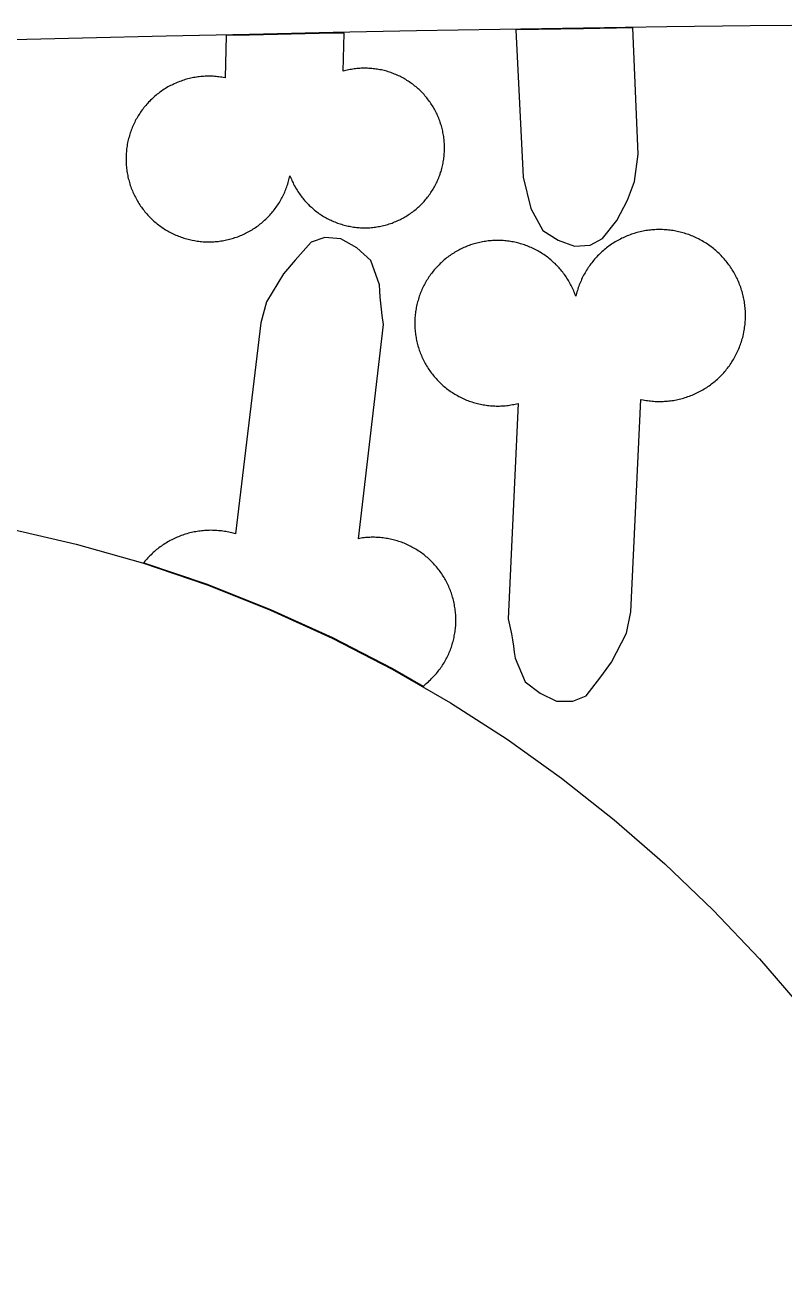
# Model space of a CAD drawing. Extents: x -246 to 246, y -104 to 199.
# Drawn here: x 161.62 to 173.39, y 100.11 to 119.49 of the extents above; entities that cross this region are included whole.
import ezdxf

# ---------------------------------------------------------------- set-up
doc = ezdxf.new("R2010")
doc.units = 0
doc.layers.add('Add_Red', color=1, linetype='Continuous')
doc.layers.add('Outline_Red', color=1, linetype='Continuous')

msp = doc.modelspace()

# ---------------------------------------------------------------- linework, layer by layer
at = {"layer": 'Add_Red'}
for points in [[(170.39, 116.079), (170.579, 116.179), (170.8, 116.46), (170.967, 116.776), (171.075, 117.064), (171.134, 117.488), (171.052, 119.445), (170.283, 119.433), (169.237, 119.416), (169.35, 117.132), (169.47, 116.644), (169.654, 116.306), (169.893, 116.156), (170.147, 116.06), (170.39, 116.079)], [(164.505, 116.128), (164.527, 116.129), (164.55, 116.13), (164.572, 116.132), (164.594, 116.134), (164.617, 116.136), (164.639, 116.139), (164.661, 116.142), (164.683, 116.145), (164.705, 116.149), (164.727, 116.153), (164.749, 116.158), (164.771, 116.163), (164.793, 116.168), (164.815, 116.174), (164.836, 116.18), (164.858, 116.187), (164.879, 116.194), (164.9, 116.201), (164.921, 116.208), (164.942, 116.216), (164.963, 116.225), (164.983, 116.234), (165.004, 116.243), (165.024, 116.252), (165.044, 116.262), (165.064, 116.272), (165.084, 116.283), (165.104, 116.293), (165.123, 116.305), (165.143, 116.316), (165.162, 116.328), (165.18, 116.34), (165.199, 116.353), (165.217, 116.365), (165.236, 116.379), (165.253, 116.392), (165.271, 116.406), (165.289, 116.42), (165.306, 116.434), (165.323, 116.449), (165.339, 116.464), (165.356, 116.479), (165.372, 116.495), (165.388, 116.511), (165.403, 116.527), (165.419, 116.543), (165.434, 116.56), (165.448, 116.577), (165.463, 116.594), (165.477, 116.611), (165.491, 116.629), (165.504, 116.647), (165.518, 116.665), (165.53, 116.683), (165.543, 116.702), (165.555, 116.72), (165.567, 116.739), (165.579, 116.759), (165.59, 116.778), (165.601, 116.798), (165.611, 116.817), (165.622, 116.837), (165.631, 116.858), (165.641, 116.878), (165.65, 116.898), (165.659, 116.919), (165.667, 116.94), (165.675, 116.961), (165.683, 116.982), (165.69, 117.003), (165.697, 117.024), (165.704, 117.046), (165.71, 117.067), (165.716, 117.089), (165.721, 117.11), (165.726, 117.132), (165.731, 117.154), (165.745, 117.119), (165.753, 117.1), (165.762, 117.08), (165.77, 117.06), (165.78, 117.041), (165.789, 117.021), (165.799, 117.002), (165.81, 116.983), (165.82, 116.964), (165.831, 116.946), (165.843, 116.927), (165.854, 116.909), (165.866, 116.891), (165.878, 116.873), (165.891, 116.856), (165.904, 116.838), (165.917, 116.821), (165.93, 116.804), (165.944, 116.788), (165.958, 116.771), (165.972, 116.755), (165.987, 116.739), (166.002, 116.724), (166.017, 116.708), (166.032, 116.693), (166.048, 116.678), (166.064, 116.664), (166.08, 116.649), (166.096, 116.635), (166.113, 116.621), (166.13, 116.608), (166.147, 116.595), (166.164, 116.582), (166.182, 116.57), (166.2, 116.557), (166.218, 116.545), (166.236, 116.534), (166.254, 116.523), (166.273, 116.512), (166.292, 116.501), (166.311, 116.491), (166.33, 116.481), (166.349, 116.471), (166.369, 116.462), (166.388, 116.453), (166.408, 116.444), (166.428, 116.436), (166.448, 116.428), (166.469, 116.42), (166.489, 116.413), (166.509, 116.406), (166.53, 116.4), (166.551, 116.394), (166.571, 116.388), (166.592, 116.383), (166.613, 116.378), (166.634, 116.373), (166.656, 116.369), (166.677, 116.365), (166.698, 116.361), (166.719, 116.358), (166.741, 116.355), (166.762, 116.353), (166.784, 116.351), (166.805, 116.349), (166.827, 116.348), (166.848, 116.347), (166.87, 116.346), (166.892, 116.346), (166.929, 116.346), (166.951, 116.347), (166.972, 116.348), (166.994, 116.35), (167.015, 116.352), (167.037, 116.354), (167.058, 116.357), (167.079, 116.36), (167.101, 116.364), (167.122, 116.367), (167.143, 116.372), (167.164, 116.376), (167.185, 116.381), (167.206, 116.387), (167.227, 116.392), (167.248, 116.398), (167.268, 116.405), (167.289, 116.411), (167.315, 116.42), (167.335, 116.428), (167.355, 116.436), (167.375, 116.444), (167.395, 116.453), (167.414, 116.462), (167.434, 116.471), (167.453, 116.481), (167.472, 116.491), (167.491, 116.501), (167.51, 116.512), (167.529, 116.523), (167.547, 116.534), (167.565, 116.545), (167.583, 116.557), (167.601, 116.57), (167.619, 116.582), (167.636, 116.595), (167.653, 116.608), (167.67, 116.621), (167.687, 116.635), (167.703, 116.649), (167.719, 116.664), (167.735, 116.678), (167.751, 116.693), (167.766, 116.708), (167.781, 116.724), (167.796, 116.739), (167.811, 116.755), (167.825, 116.771), (167.839, 116.788), (167.853, 116.804), (167.866, 116.821), (167.88, 116.838), (167.892, 116.856), (167.905, 116.873), (167.917, 116.891), (167.929, 116.909), (167.941, 116.927), (167.952, 116.946), (167.963, 116.964), (167.974, 116.983), (167.984, 117.002), (167.994, 117.021), (168.003, 117.041), (168.013, 117.06), (168.022, 117.08), (168.03, 117.1), (168.039, 117.119), (168.047, 117.14), (168.054, 117.16), (168.061, 117.18), (168.068, 117.201), (168.075, 117.221), (168.081, 117.242), (168.087, 117.263), (168.092, 117.284), (168.097, 117.305), (168.102, 117.326), (168.106, 117.347), (168.11, 117.368), (168.113, 117.389), (168.117, 117.411), (168.119, 117.432), (168.122, 117.454), (168.124, 117.475), (168.126, 117.497), (168.127, 117.518), (168.128, 117.54), (168.128, 117.561), (168.129, 117.583), (168.128, 117.609), (168.128, 117.63), (168.127, 117.652), (168.125, 117.673), (168.124, 117.695), (168.121, 117.716), (168.119, 117.738), (168.116, 117.759), (168.113, 117.781), (168.109, 117.802), (168.105, 117.823), (168.101, 117.844), (168.096, 117.865), (168.091, 117.886), (168.085, 117.907), (168.08, 117.928), (168.073, 117.949), (168.061, 117.986), (168.054, 118.006), (168.047, 118.026), (168.039, 118.046), (168.03, 118.066), (168.022, 118.086), (168.013, 118.106), (168.003, 118.125), (167.994, 118.144), (167.984, 118.164), (167.974, 118.183), (167.963, 118.201), (167.952, 118.22), (167.941, 118.238), (167.929, 118.257), (167.917, 118.275), (167.905, 118.292), (167.892, 118.31), (167.88, 118.327), (167.866, 118.344), (167.853, 118.361), (167.839, 118.378), (167.825, 118.394), (167.811, 118.411), (167.796, 118.427), (167.781, 118.442), (167.766, 118.458), (167.751, 118.473), (167.735, 118.488), (167.719, 118.502), (167.703, 118.516), (167.687, 118.53), (167.67, 118.544), (167.653, 118.558), (167.636, 118.571), (167.619, 118.584), (167.601, 118.596), (167.583, 118.608), (167.565, 118.62), (167.547, 118.632), (167.529, 118.643), (167.51, 118.654), (167.491, 118.665), (167.472, 118.675), (167.453, 118.685), (167.434, 118.695), (167.414, 118.704), (167.395, 118.713), (167.375, 118.722), (167.355, 118.73), (167.335, 118.738), (167.315, 118.745), (167.294, 118.752), (167.274, 118.759), (167.253, 118.766), (167.233, 118.772), (167.212, 118.778), (167.191, 118.783), (167.17, 118.788), (167.149, 118.793), (167.128, 118.797), (167.106, 118.801), (167.085, 118.805), (167.064, 118.808), (167.042, 118.811), (167.021, 118.813), (166.999, 118.815), (166.978, 118.817), (166.956, 118.818), (166.935, 118.819), (166.913, 118.82), (166.892, 118.82), (166.856, 118.819), (166.834, 118.819), (166.813, 118.817), (166.791, 118.816), (166.77, 118.814), (166.748, 118.812), (166.727, 118.809), (166.705, 118.806), (166.684, 118.802), (166.663, 118.799), (166.642, 118.794), (166.621, 118.79), (166.6, 118.785), (166.579, 118.78), (166.558, 118.774), (166.571, 119.366), (166.4, 119.362), (165.105, 119.335), (164.741, 119.327), (164.725, 118.671), (164.696, 118.677), (164.674, 118.68), (164.652, 118.684), (164.63, 118.687), (164.607, 118.689), (164.585, 118.691), (164.563, 118.693), (164.54, 118.695), (164.518, 118.696), (164.495, 118.696), (164.473, 118.696), (164.437, 118.696), (164.415, 118.695), (164.392, 118.694), (164.37, 118.692), (164.348, 118.69), (164.325, 118.688), (164.303, 118.685), (164.281, 118.682), (164.259, 118.678), (164.237, 118.674), (164.215, 118.67), (164.193, 118.665), (164.171, 118.66), (164.149, 118.655), (164.128, 118.649), (164.106, 118.643), (164.085, 118.636), (164.063, 118.629), (164.042, 118.622), (164.021, 118.614), (164, 118.606), (163.98, 118.598), (163.959, 118.589), (163.938, 118.58), (163.918, 118.57), (163.898, 118.56), (163.878, 118.55), (163.858, 118.54), (163.839, 118.529), (163.819, 118.517), (163.8, 118.506), (163.781, 118.494), (163.762, 118.482), (163.744, 118.469), (163.725, 118.456), (163.707, 118.443), (163.69, 118.43), (163.672, 118.416), (163.654, 118.402), (163.637, 118.387), (163.62, 118.372), (163.604, 118.357), (163.587, 118.342), (163.571, 118.326), (163.556, 118.311), (163.54, 118.294), (163.525, 118.278), (163.51, 118.261), (163.495, 118.244), (163.481, 118.227), (163.467, 118.21), (163.453, 118.192), (163.439, 118.174), (163.426, 118.156), (163.413, 118.138), (163.401, 118.119), (163.389, 118.1), (163.377, 118.081), (163.365, 118.062), (163.354, 118.043), (163.343, 118.023), (163.333, 118.003), (163.323, 117.983), (163.313, 117.963), (163.304, 117.943), (163.294, 117.922), (163.286, 117.901), (163.277, 117.881), (163.269, 117.86), (163.262, 117.839), (163.254, 117.817), (163.248, 117.796), (163.241, 117.775), (163.235, 117.753), (163.229, 117.731), (163.224, 117.71), (163.219, 117.688), (163.214, 117.666), (163.208, 117.635), (163.205, 117.613), (163.201, 117.591), (163.198, 117.569), (163.196, 117.546), (163.194, 117.524), (163.192, 117.502), (163.191, 117.479), (163.19, 117.457), (163.189, 117.434), (163.189, 117.412), (163.189, 117.378), (163.19, 117.356), (163.191, 117.333), (163.193, 117.311), (163.195, 117.289), (163.197, 117.266), (163.2, 117.244), (163.203, 117.222), (163.206, 117.2), (163.21, 117.178), (163.215, 117.156), (163.219, 117.134), (163.224, 117.112), (163.23, 117.09), (163.236, 117.069), (163.242, 117.047), (163.248, 117.026), (163.255, 117.004), (163.263, 116.983), (163.27, 116.962), (163.278, 116.941), (163.287, 116.92), (163.295, 116.9), (163.305, 116.879), (163.314, 116.859), (163.324, 116.839), (163.334, 116.819), (163.345, 116.799), (163.355, 116.779), (163.367, 116.76), (163.378, 116.741), (163.39, 116.722), (163.402, 116.703), (163.415, 116.684), (163.428, 116.666), (163.441, 116.648), (163.454, 116.63), (163.468, 116.612), (163.482, 116.595), (163.497, 116.578), (163.511, 116.561), (163.526, 116.544), (163.542, 116.528), (163.557, 116.512), (163.573, 116.496), (163.589, 116.48), (163.606, 116.465), (163.622, 116.45), (163.639, 116.435), (163.656, 116.421), (163.674, 116.407), (163.691, 116.393), (163.709, 116.38), (163.727, 116.366), (163.746, 116.354), (163.764, 116.341), (163.783, 116.329), (163.802, 116.317), (163.821, 116.305), (163.841, 116.294), (163.86, 116.283), (163.88, 116.273), (163.9, 116.263), (163.92, 116.253), (163.941, 116.243), (163.961, 116.234), (163.982, 116.225), (164.003, 116.217), (164.023, 116.209), (164.045, 116.201), (164.066, 116.194), (164.087, 116.187), (164.108, 116.181), (164.13, 116.174), (164.152, 116.169), (164.173, 116.163), (164.195, 116.158), (164.217, 116.154), (164.25, 116.147), (164.272, 116.144), (164.294, 116.14), (164.317, 116.137), (164.339, 116.135), (164.361, 116.133), (164.383, 116.131), (164.406, 116.13), (164.428, 116.129), (164.451, 116.128), (164.473, 116.128), (164.505, 116.128)], [(170.325, 109.09), (170.555, 109.386), (170.72, 109.61), (170.95, 110.062), (171.018, 110.39), (171.173, 113.686), (171.21, 113.678), (171.233, 113.674), (171.256, 113.67), (171.279, 113.666), (171.302, 113.663), (171.325, 113.661), (171.348, 113.658), (171.372, 113.657), (171.395, 113.655), (171.418, 113.654), (171.441, 113.654), (171.465, 113.653), (171.494, 113.654), (171.518, 113.654), (171.541, 113.656), (171.564, 113.657), (171.587, 113.659), (171.61, 113.661), (171.633, 113.664), (171.657, 113.667), (171.68, 113.671), (171.702, 113.675), (171.725, 113.679), (171.748, 113.684), (171.771, 113.689), (171.793, 113.695), (171.816, 113.7), (171.838, 113.707), (171.86, 113.714), (171.883, 113.721), (171.905, 113.728), (171.927, 113.736), (171.948, 113.744), (171.97, 113.753), (171.991, 113.762), (172.013, 113.771), (172.034, 113.781), (172.055, 113.791), (172.075, 113.802), (172.096, 113.812), (172.116, 113.824), (172.137, 113.835), (172.157, 113.847), (172.176, 113.859), (172.196, 113.872), (172.215, 113.885), (172.234, 113.898), (172.253, 113.912), (172.272, 113.926), (172.29, 113.94), (172.308, 113.954), (172.326, 113.969), (172.344, 113.985), (172.361, 114), (172.378, 114.016), (172.395, 114.032), (172.412, 114.048), (172.428, 114.065), (172.444, 114.082), (172.459, 114.099), (172.475, 114.117), (172.49, 114.134), (172.504, 114.152), (172.519, 114.171), (172.533, 114.189), (172.547, 114.208), (172.56, 114.227), (172.573, 114.246), (172.586, 114.266), (172.598, 114.285), (172.61, 114.305), (172.622, 114.325), (172.633, 114.346), (172.644, 114.366), (172.655, 114.387), (172.665, 114.408), (172.675, 114.429), (172.685, 114.45), (172.694, 114.471), (172.703, 114.493), (172.711, 114.515), (172.719, 114.536), (172.727, 114.558), (172.734, 114.58), (172.741, 114.603), (172.747, 114.625), (172.754, 114.647), (172.759, 114.67), (172.765, 114.693), (172.773, 114.732), (172.777, 114.755), (172.781, 114.778), (172.784, 114.801), (172.787, 114.824), (172.79, 114.847), (172.792, 114.87), (172.794, 114.893), (172.795, 114.916), (172.796, 114.94), (172.797, 114.963), (172.797, 114.986), (172.797, 115.014), (172.796, 115.037), (172.795, 115.06), (172.794, 115.083), (172.792, 115.107), (172.789, 115.13), (172.787, 115.153), (172.784, 115.176), (172.78, 115.199), (172.776, 115.222), (172.772, 115.245), (172.767, 115.267), (172.762, 115.29), (172.757, 115.313), (172.751, 115.335), (172.744, 115.358), (172.738, 115.38), (172.731, 115.402), (172.723, 115.424), (172.715, 115.446), (172.707, 115.468), (172.699, 115.489), (172.69, 115.511), (172.68, 115.532), (172.671, 115.553), (172.66, 115.574), (172.65, 115.595), (172.639, 115.616), (172.628, 115.636), (172.617, 115.656), (172.605, 115.676), (172.592, 115.696), (172.58, 115.716), (172.567, 115.735), (172.554, 115.754), (172.54, 115.773), (172.526, 115.792), (172.512, 115.81), (172.497, 115.828), (172.483, 115.846), (172.467, 115.864), (172.452, 115.881), (172.436, 115.898), (172.42, 115.915), (172.404, 115.931), (172.387, 115.948), (172.37, 115.964), (172.353, 115.979), (172.336, 115.995), (172.318, 116.01), (172.3, 116.024), (172.282, 116.039), (172.263, 116.053), (172.244, 116.067), (172.225, 116.08), (172.206, 116.093), (172.187, 116.106), (172.167, 116.118), (172.147, 116.131), (172.127, 116.142), (172.107, 116.154), (172.086, 116.165), (172.066, 116.175), (172.045, 116.186), (172.024, 116.196), (172.003, 116.205), (171.981, 116.214), (171.96, 116.223), (171.938, 116.232), (171.916, 116.24), (171.894, 116.247), (171.872, 116.255), (171.85, 116.262), (171.828, 116.268), (171.805, 116.274), (171.783, 116.28), (171.76, 116.285), (171.719, 116.294), (171.696, 116.298), (171.673, 116.302), (171.65, 116.306), (171.627, 116.309), (171.604, 116.311), (171.581, 116.314), (171.558, 116.315), (171.534, 116.317), (171.511, 116.318), (171.488, 116.318), (171.465, 116.319), (171.439, 116.318), (171.416, 116.318), (171.393, 116.317), (171.369, 116.315), (171.346, 116.313), (171.323, 116.311), (171.3, 116.308), (171.277, 116.305), (171.254, 116.302), (171.231, 116.298), (171.208, 116.294), (171.185, 116.289), (171.163, 116.284), (171.14, 116.278), (171.117, 116.273), (171.095, 116.266), (171.073, 116.26), (171.051, 116.253), (171.029, 116.245), (171.007, 116.237), (170.985, 116.229), (170.963, 116.221), (170.942, 116.212), (170.92, 116.202), (170.899, 116.193), (170.878, 116.183), (170.858, 116.172), (170.837, 116.162), (170.816, 116.15), (170.796, 116.139), (170.776, 116.127), (170.756, 116.115), (170.737, 116.102), (170.717, 116.09), (170.698, 116.076), (170.679, 116.063), (170.661, 116.049), (170.642, 116.035), (170.624, 116.02), (170.606, 116.005), (170.589, 115.99), (170.571, 115.975), (170.554, 115.959), (170.537, 115.943), (170.521, 115.927), (170.504, 115.91), (170.488, 115.893), (170.473, 115.876), (170.457, 115.859), (170.442, 115.841), (170.427, 115.823), (170.413, 115.805), (170.399, 115.786), (170.385, 115.767), (170.372, 115.748), (170.358, 115.729), (170.346, 115.71), (170.333, 115.69), (170.321, 115.67), (170.309, 115.65), (170.298, 115.63), (170.287, 115.61), (170.276, 115.589), (170.266, 115.568), (170.256, 115.547), (170.246, 115.526), (170.237, 115.505), (170.228, 115.483), (170.22, 115.461), (170.212, 115.44), (170.204, 115.418), (170.196, 115.396), (170.19, 115.373), (170.183, 115.351), (170.177, 115.329), (170.171, 115.306), (170.166, 115.284), (170.158, 115.306), (170.15, 115.327), (170.142, 115.347), (170.133, 115.368), (170.124, 115.389), (170.115, 115.409), (170.105, 115.429), (170.095, 115.449), (170.085, 115.469), (170.074, 115.489), (170.063, 115.508), (170.052, 115.528), (170.04, 115.547), (170.028, 115.566), (170.016, 115.584), (170.003, 115.603), (169.99, 115.621), (169.977, 115.639), (169.963, 115.657), (169.949, 115.674), (169.935, 115.692), (169.92, 115.709), (169.905, 115.725), (169.89, 115.742), (169.875, 115.758), (169.859, 115.774), (169.843, 115.79), (169.827, 115.805), (169.81, 115.82), (169.794, 115.835), (169.777, 115.85), (169.759, 115.864), (169.742, 115.878), (169.724, 115.892), (169.706, 115.905), (169.688, 115.918), (169.669, 115.931), (169.651, 115.943), (169.632, 115.955), (169.613, 115.967), (169.593, 115.978), (169.574, 115.989), (169.554, 116), (169.534, 116.01), (169.514, 116.02), (169.494, 116.03), (169.474, 116.039), (169.453, 116.048), (169.432, 116.057), (169.412, 116.065), (169.391, 116.073), (169.369, 116.08), (169.348, 116.087), (169.327, 116.094), (169.305, 116.1), (169.284, 116.106), (169.262, 116.112), (169.24, 116.117), (169.218, 116.122), (169.196, 116.127), (169.174, 116.131), (169.152, 116.134), (169.13, 116.138), (169.108, 116.141), (169.086, 116.143), (169.063, 116.145), (169.041, 116.147), (169.019, 116.148), (168.996, 116.149), (168.974, 116.15), (168.952, 116.15), (168.92, 116.15), (168.897, 116.149), (168.875, 116.148), (168.853, 116.146), (168.83, 116.144), (168.808, 116.142), (168.786, 116.139), (168.764, 116.136), (168.742, 116.133), (168.719, 116.129), (168.697, 116.125), (168.676, 116.12), (168.654, 116.115), (168.632, 116.11), (168.61, 116.104), (168.589, 116.098), (168.567, 116.091), (168.534, 116.08), (168.512, 116.073), (168.491, 116.065), (168.471, 116.057), (168.45, 116.048), (168.429, 116.039), (168.409, 116.03), (168.389, 116.02), (168.369, 116.01), (168.349, 116), (168.329, 115.989), (168.31, 115.978), (168.29, 115.967), (168.271, 115.955), (168.252, 115.943), (168.234, 115.931), (168.215, 115.918), (168.197, 115.905), (168.179, 115.892), (168.161, 115.878), (168.144, 115.864), (168.126, 115.85), (168.109, 115.835), (168.093, 115.82), (168.076, 115.805), (168.06, 115.79), (168.044, 115.774), (168.028, 115.758), (168.013, 115.742), (167.998, 115.725), (167.983, 115.709), (167.968, 115.692), (167.954, 115.674), (167.94, 115.657), (167.926, 115.639), (167.913, 115.621), (167.9, 115.603), (167.887, 115.584), (167.875, 115.566), (167.863, 115.547), (167.851, 115.528), (167.84, 115.508), (167.829, 115.489), (167.818, 115.469), (167.808, 115.449), (167.798, 115.429), (167.788, 115.409), (167.779, 115.389), (167.77, 115.368), (167.761, 115.347), (167.753, 115.327), (167.745, 115.306), (167.738, 115.284), (167.731, 115.263), (167.724, 115.242), (167.718, 115.22), (167.712, 115.199), (167.706, 115.177), (167.701, 115.155), (167.696, 115.133), (167.691, 115.111), (167.687, 115.089), (167.684, 115.067), (167.68, 115.045), (167.677, 115.023), (167.675, 115.001), (167.673, 114.978), (167.671, 114.956), (167.67, 114.934), (167.669, 114.911), (167.668, 114.889), (167.668, 114.867), (167.669, 114.824), (167.669, 114.802), (167.671, 114.78), (167.673, 114.757), (167.675, 114.735), (167.677, 114.713), (167.68, 114.691), (167.683, 114.668), (167.687, 114.646), (167.691, 114.624), (167.695, 114.602), (167.7, 114.58), (167.705, 114.559), (167.711, 114.537), (167.717, 114.515), (167.724, 114.491), (167.731, 114.47), (167.738, 114.449), (167.745, 114.428), (167.753, 114.407), (167.761, 114.386), (167.77, 114.365), (167.779, 114.344), (167.788, 114.324), (167.798, 114.304), (167.808, 114.284), (167.818, 114.264), (167.829, 114.244), (167.84, 114.225), (167.851, 114.205), (167.863, 114.186), (167.875, 114.167), (167.887, 114.149), (167.9, 114.13), (167.913, 114.112), (167.926, 114.094), (167.94, 114.076), (167.954, 114.059), (167.968, 114.041), (167.983, 114.024), (167.998, 114.008), (168.013, 113.991), (168.028, 113.975), (168.044, 113.959), (168.06, 113.943), (168.076, 113.928), (168.093, 113.913), (168.109, 113.898), (168.126, 113.883), (168.144, 113.869), (168.161, 113.855), (168.179, 113.841), (168.197, 113.828), (168.215, 113.815), (168.234, 113.802), (168.252, 113.79), (168.271, 113.778), (168.29, 113.766), (168.31, 113.755), (168.329, 113.744), (168.349, 113.733), (168.369, 113.723), (168.389, 113.713), (168.409, 113.703), (168.429, 113.694), (168.45, 113.685), (168.471, 113.676), (168.491, 113.668), (168.512, 113.66), (168.534, 113.653), (168.555, 113.646), (168.576, 113.639), (168.598, 113.633), (168.619, 113.627), (168.641, 113.621), (168.663, 113.616), (168.685, 113.611), (168.707, 113.607), (168.729, 113.602), (168.751, 113.599), (168.773, 113.595), (168.795, 113.592), (168.817, 113.59), (168.84, 113.588), (168.862, 113.586), (168.884, 113.585), (168.907, 113.584), (168.929, 113.583), (168.952, 113.583), (168.982, 113.583), (169.004, 113.584), (169.026, 113.585), (169.049, 113.587), (169.071, 113.588), (169.093, 113.591), (169.116, 113.593), (169.138, 113.596), (169.16, 113.6), (169.182, 113.604), (169.204, 113.608), (169.226, 113.613), (169.248, 113.618), (169.269, 113.623), (169.117, 110.285), (169.148, 110.145), (169.166, 110.051), (169.183, 109.957), (169.198, 109.862), (169.211, 109.767), (169.223, 109.672), (169.382, 109.306), (169.615, 109.129), (169.868, 109.007), (170.121, 109.005), (170.325, 109.09)], [(167.812, 109.252), (167.829, 109.266), (167.846, 109.28), (167.863, 109.295), (167.88, 109.309), (167.897, 109.325), (167.913, 109.34), (167.929, 109.356), (167.945, 109.372), (167.96, 109.388), (167.975, 109.404), (167.99, 109.421), (168.005, 109.438), (168.019, 109.456), (168.033, 109.473), (168.046, 109.491), (168.06, 109.509), (168.073, 109.527), (168.085, 109.546), (168.098, 109.564), (168.11, 109.583), (168.122, 109.602), (168.133, 109.622), (168.144, 109.641), (168.155, 109.661), (168.165, 109.681), (168.175, 109.701), (168.185, 109.721), (168.194, 109.741), (168.203, 109.762), (168.211, 109.782), (168.22, 109.803), (168.227, 109.824), (168.235, 109.845), (168.242, 109.867), (168.249, 109.888), (168.255, 109.91), (168.261, 109.931), (168.267, 109.953), (168.272, 109.975), (168.277, 109.996), (168.281, 110.018), (168.285, 110.04), (168.289, 110.063), (168.292, 110.085), (168.295, 110.107), (168.298, 110.129), (168.3, 110.151), (168.302, 110.174), (168.303, 110.196), (168.304, 110.219), (168.305, 110.241), (168.305, 110.263), (168.304, 110.304), (168.303, 110.326), (168.302, 110.348), (168.3, 110.371), (168.298, 110.393), (168.296, 110.415), (168.293, 110.438), (168.29, 110.46), (168.286, 110.482), (168.282, 110.504), (168.278, 110.526), (168.272, 110.552), (168.267, 110.574), (168.261, 110.596), (168.255, 110.617), (168.249, 110.639), (168.242, 110.66), (168.235, 110.681), (168.227, 110.702), (168.22, 110.723), (168.211, 110.744), (168.203, 110.765), (168.194, 110.785), (168.185, 110.806), (168.175, 110.826), (168.165, 110.846), (168.155, 110.866), (168.144, 110.886), (168.133, 110.905), (168.122, 110.924), (168.11, 110.944), (168.098, 110.962), (168.085, 110.981), (168.073, 111), (168.06, 111.018), (168.046, 111.036), (168.033, 111.054), (168.019, 111.071), (168.005, 111.088), (167.99, 111.105), (167.975, 111.122), (167.96, 111.139), (167.945, 111.155), (167.929, 111.171), (167.913, 111.187), (167.897, 111.202), (167.88, 111.217), (167.863, 111.232), (167.846, 111.247), (167.829, 111.261), (167.812, 111.275), (167.794, 111.289), (167.776, 111.302), (167.758, 111.315), (167.739, 111.328), (167.72, 111.34), (167.701, 111.352), (167.682, 111.364), (167.663, 111.375), (167.644, 111.386), (167.624, 111.397), (167.604, 111.407), (167.584, 111.417), (167.564, 111.427), (167.543, 111.436), (167.523, 111.445), (167.502, 111.454), (167.481, 111.462), (167.46, 111.47), (167.439, 111.477), (167.418, 111.484), (167.397, 111.491), (167.375, 111.497), (167.353, 111.503), (167.332, 111.509), (167.31, 111.514), (167.288, 111.519), (167.266, 111.523), (167.244, 111.527), (167.222, 111.531), (167.2, 111.534), (167.178, 111.537), (167.155, 111.54), (167.133, 111.542), (167.111, 111.544), (167.088, 111.545), (167.066, 111.546), (167.044, 111.547), (167.021, 111.547), (166.993, 111.547), (166.971, 111.546), (166.948, 111.545), (166.926, 111.543), (166.904, 111.542), (166.881, 111.539), (166.859, 111.537), (166.837, 111.534), (166.815, 111.53), (166.793, 111.526), (167.182, 114.845), (167.161, 114.987), (167.15, 115.082), (167.14, 115.177), (167.132, 115.273), (167.125, 115.368), (167.12, 115.464), (166.987, 115.841), (166.767, 116.033), (166.523, 116.173), (166.272, 116.194), (166.062, 116.123), (165.811, 115.844), (165.631, 115.632), (165.369, 115.198), (165.278, 114.875), (164.889, 111.599), (164.851, 111.61), (164.828, 111.616), (164.806, 111.621), (164.783, 111.626), (164.76, 111.631), (164.737, 111.635), (164.714, 111.639), (164.691, 111.643), (164.668, 111.646), (164.645, 111.648), (164.622, 111.65), (164.599, 111.652), (164.576, 111.654), (164.553, 111.655), (164.529, 111.655), (164.506, 111.656), (164.478, 111.655), (164.455, 111.655), (164.432, 111.653), (164.408, 111.652), (164.385, 111.65), (164.362, 111.648), (164.339, 111.645), (164.316, 111.642), (164.293, 111.638), (164.27, 111.634), (164.247, 111.63), (164.224, 111.625), (164.202, 111.62), (164.179, 111.615), (164.157, 111.609), (164.134, 111.603), (164.112, 111.596), (164.09, 111.589), (164.068, 111.581), (164.046, 111.574), (164.024, 111.565), (164.002, 111.557), (163.981, 111.548), (163.96, 111.538), (163.939, 111.529), (163.918, 111.519), (163.897, 111.508), (163.876, 111.497), (163.856, 111.486), (163.836, 111.475), (163.816, 111.463), (163.796, 111.451), (163.776, 111.438), (163.757, 111.425), (163.738, 111.412), (163.719, 111.398), (163.7, 111.384), (163.682, 111.37), (163.664, 111.356), (163.646, 111.341), (163.628, 111.326), (163.611, 111.31), (163.594, 111.294), (163.577, 111.278), (163.56, 111.262), (163.544, 111.245), (163.528, 111.228), (163.513, 111.211), (163.497, 111.194), (163.482, 111.176), (163.467, 111.158), (163.464, 111.153), (164.449, 110.819), (165.431, 110.429), (166.389, 109.994), (167.321, 109.514), (167.796, 109.24), (167.812, 109.252)]]:
    msp.add_lwpolyline(points, dxfattribs=at)
at = {"layer": 'Outline_Red'}
for points in [[(174.159, 119.49), (172.868, 119.478), (171.576, 119.462), (170.283, 119.443), (168.989, 119.422), (167.695, 119.398), (166.4, 119.372), (165.105, 119.345), (163.809, 119.316), (162.513, 119.286), (161.217, 119.255)], [(161.37, 111.685), (162.416, 111.443), (163.442, 111.15), (164.446, 110.809), (165.428, 110.42), (166.385, 109.985), (167.317, 109.505), (168.222, 108.982), (169.099, 108.417), (169.946, 107.812), (170.762, 107.167), (171.546, 106.485), (172.297, 105.766), (173.013, 105.012), (173.692, 104.224), (174.334, 103.404), (174.937, 102.553), (175.499, 101.672), (176.019, 100.763), (176.496, 99.827)]]:
    msp.add_lwpolyline(points, dxfattribs=at)

doc.saveas('drawing.dxf')
